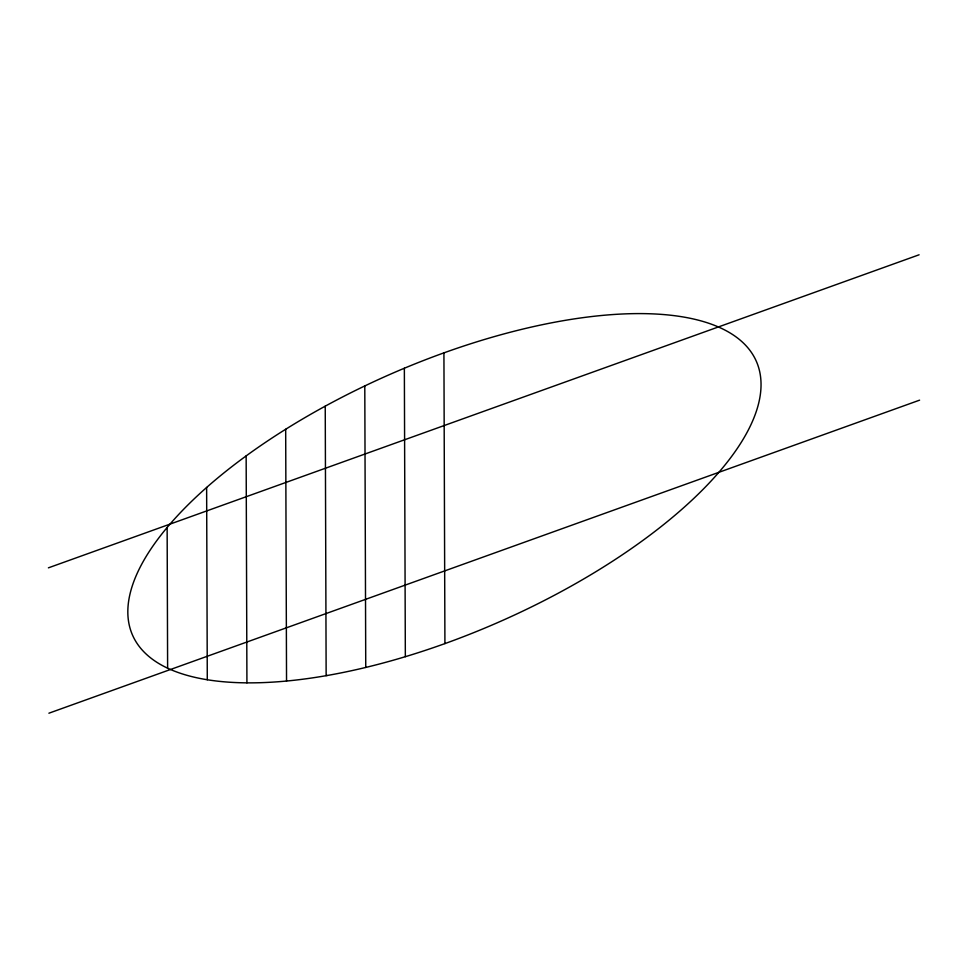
<?xml version="1.0" encoding="UTF-8"?>
<svg xmlns="http://www.w3.org/2000/svg" width="968" height="968" viewBox="0 0 968 968"><rect width="100%" height="100%" fill="white"/><g stroke="black" fill="none" stroke-linecap="round" stroke-linejoin="round"><path stroke-width="1.45" d="M48.4 567.841L919.104 254.79M48.896 713.21L919.6 400.159M443.925 352.86L444.917 643.599M404.358 368.227L405.338 656.691M364.791 385.929L365.747 667.448M325.236 406.149L326.143 675.688M285.681 429.248L286.54 681.048M246.15 455.892L246.925 682.864M206.632 487.449L207.285 679.766M167.137 527.463L167.621 668.222M327.208 675.495A340.651 135.29 -23.7 0 0 757.75 364.863A340.651 135.29 -23.7 0 0 248.316 454.331A340.651 135.29 -23.7 0 0 327.208 675.495"/></g></svg>
